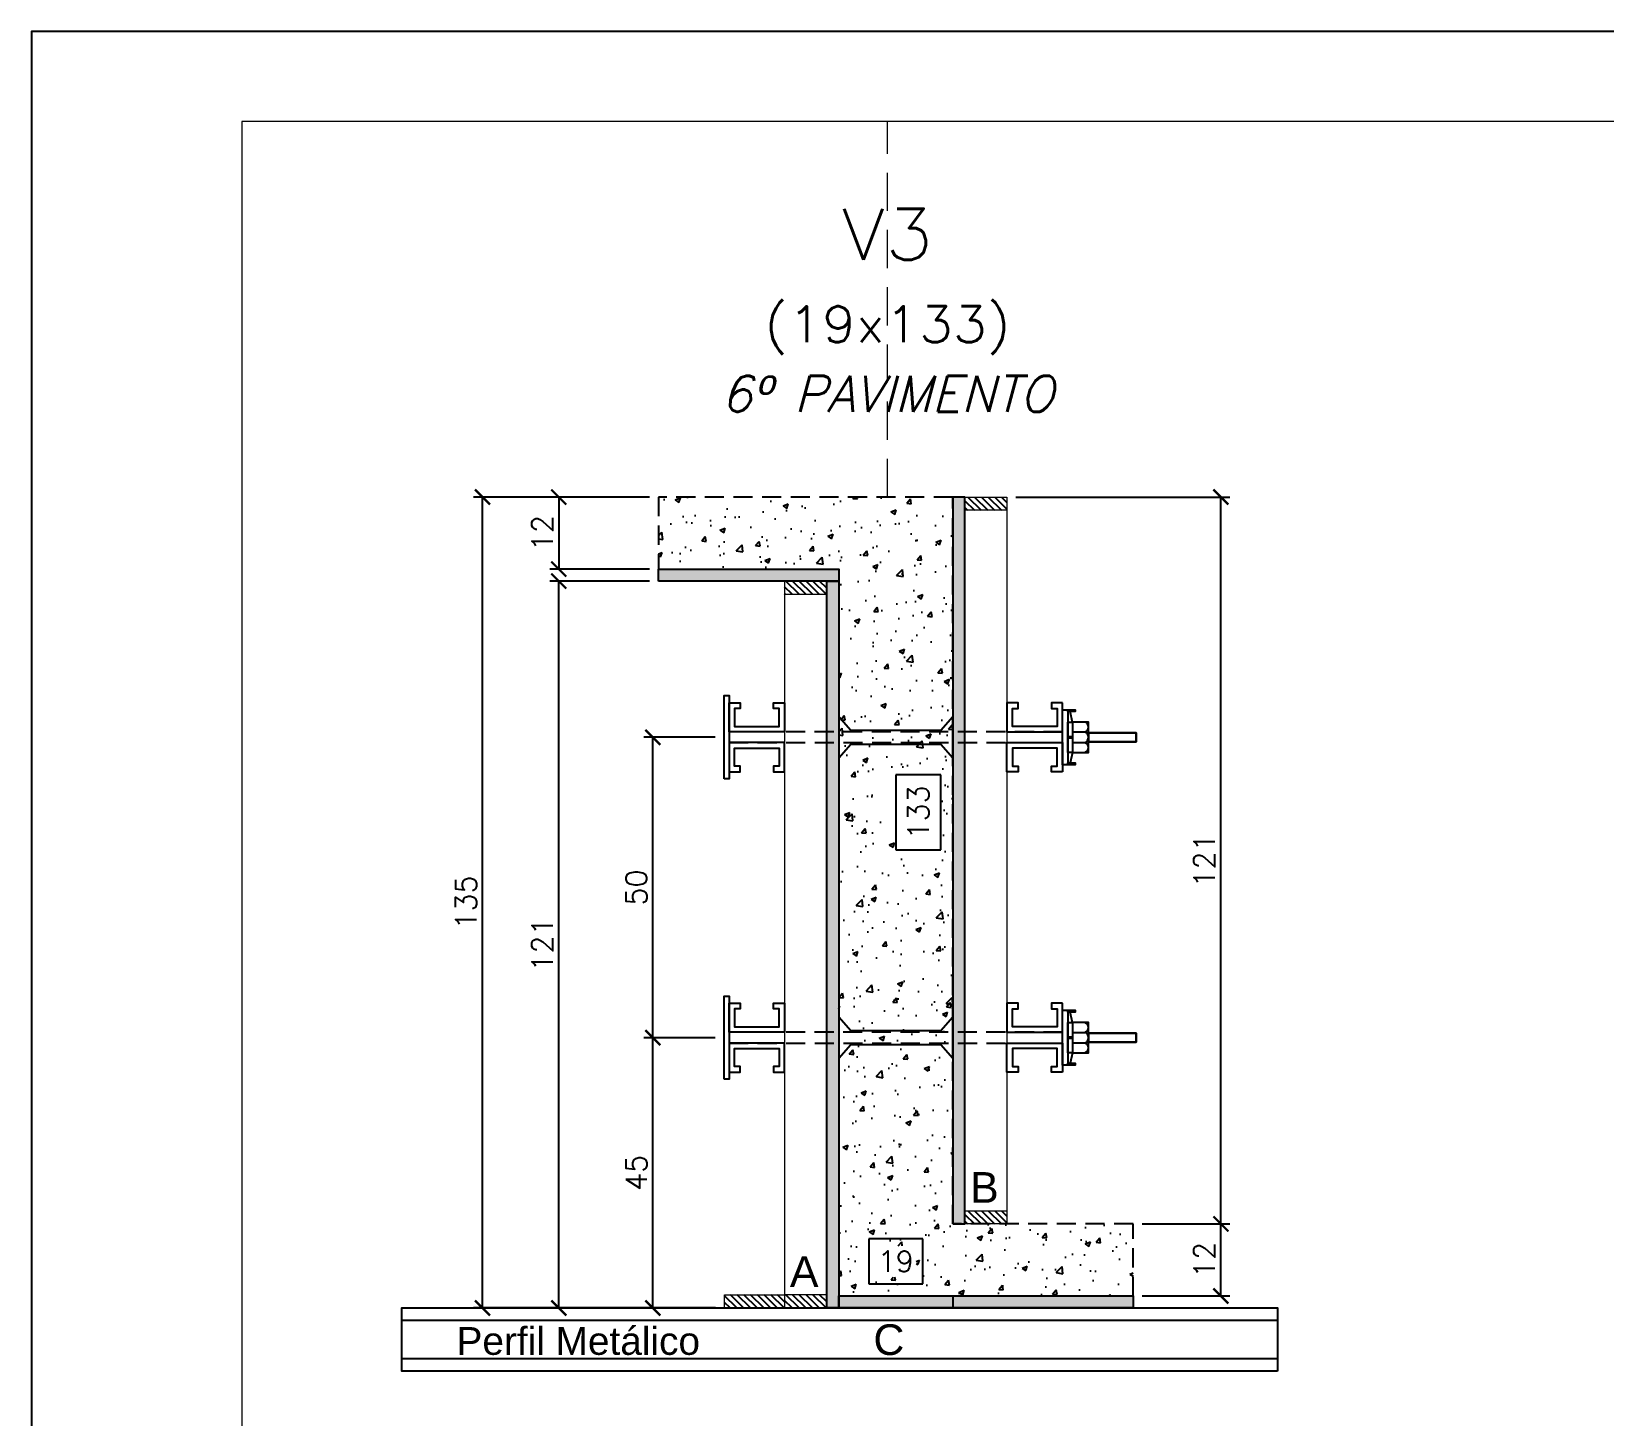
# Model space of a CAD drawing. Extents: x -23436 to 4767, y -4638 to 9755.
# Drawn here: x -20676 to -20153, y 5821 to 6282 of the extents above; entities that cross this region are included whole.
import ezdxf
from ezdxf.enums import TextEntityAlignment as Align

# ---------------------------------------------------------------- set-up
doc = ezdxf.new("R2010")
doc.units = 0
doc.header["$PDMODE"] = 2
doc.header["$PDSIZE"] = 10
doc.linetypes.add('CABLIN', pattern=[0.35, 0.25, -0.1])
doc.linetypes.add('HIDDEN', pattern=[9.525, 6.35, -3.175])
doc.layers.get('0').update_dxf_attribs({"lineweight": 13})
doc.layers.get('Defpoints').update_dxf_attribs({"lineweight": 13})
for name, color, linetype in [('Barra de Ancoragem', 20, 'Continuous'), ('Concreto', 250, 'HIDDEN'), ('Cota', 4, 'Continuous'), ('Cota Seção (2x)', 4, 'Continuous'), ('Hachura', 252, 'CABLIN'), ('MB Logo', 255, 'Continuous'), ('Painéis', 200, 'Continuous'), ('Perfil Metálico', 224, 'Continuous'), ('Texto de Titulo', 7, 'Continuous'), ('Texto Qtd Sarr', 242, 'Continuous'), ('Tubo de PVC', 51, 'Continuous')]:
    doc.layers.add(name, color=color, linetype=linetype)
for name, color, linetype, lineweight in [('cotas', 4, 'Continuous', 13), ('FOLHA MB', 7, 'Continuous', 13), ('Madeira', 100, 'Continuous', 13), ('Texto Seção', 7, 'Continuous', 15)]:
    doc.layers.add(name, color=color, linetype=linetype, lineweight=lineweight)
doc.layers.add('Laje_Perimetro', color=7, linetype='Continuous', plot=False)
doc.styles.add('ARIAL', font='arial.ttf', dxfattribs={"oblique": 15, "height": 25})
doc.styles.add('ROMANS', font='romans.shx')
doc.dimstyles.new('Cota Seção (2x)', dxfattribs={"dimtxt": 7, "dimasz": 5, "dimexe": 3, "dimexo": 3, "dimgap": 2, "dimtad": 3, "dimdec": 1, "dimlfac": 0.5, "dimzin": 12, "dimdsep": 46, "dimtxsty": 'ROMANS', "dimblk": 'ARCHTICK', "dimcen": 0, "dimclrd": 4, "dimclre": 4, "dimclrt": 1, "dimadec": 1, "dimazin": 3, "dimtfac": 1, "dimtdec": 1, "dimtmove": 0, "dimatfit": 3, "dimldrblk": 'OBLIQUE', "dimfxl": 1, "dimtolj": 1, "dimtzin": 12, "dimarcsym": 0})
doc.dimstyles.new('Cota Seção interna', dxfattribs={"dimtxt": 7, "dimasz": 6, "dimexe": 0.18, "dimexo": 2, "dimgap": -4, "dimtad": 3, "dimdec": 1, "dimlfac": 0.5, "dimzin": 12, "dimdsep": 46, "dimtxsty": 'ROMANS', "dimblk": 'ARCHTICK', "dimcen": 0.09, "dimse1": 1, "dimse2": 1, "dimsd1": 1, "dimsd2": 1, "dimclrd": 180, "dimclre": 5, "dimclrt": 1, "dimadec": 0, "dimazin": 3, "dimtfac": 1, "dimtdec": 1, "dimtofl": 0, "dimtmove": 0, "dimatfit": 3, "dimldrblk": 'ARCHTICK', "dimfxl": 1, "dimtolj": 1, "dimtzin": 0, "dimarcsym": 0})

# ---------------------------------------------------------------- blocks, each defined once
blk = doc.blocks.new('A$C169d8357')
at = {"layer": 'FOLHA MB', "color": 1}
for points in [[(0, 1199.94), (0, 149.94), (1485.02, 149.94), (1485.02, 1199.94)], [(70, 1169.94), (70, 179.94), (1455.02, 179.94), (1455.02, 1169.94)]]:
    blk.add_lwpolyline(points, close=True, dxfattribs=at)
blk = doc.blocks.new('_ArchTick')
at = {"color": 0, "linetype": 'ByBlock', "const_width": 0.15}
blk.add_lwpolyline([(-0.5, -0.5), (0.5, 0.5)], dxfattribs=at)
blk = doc.blocks.new('*D142')
at = {"layer": 'Cota', "color": 4, "lineweight": -2, "transparency": 16777216}
for p, q in [((-20470.68, 6099.26), (-20503.88, 6099.26)), ((-20500.88, 5857.26), (-20500.88, 6099.26)), ((-20448.68, 5857.26), (-20503.88, 5857.26))]:
    blk.add_line(p, q, dxfattribs=at)
at = {"layer": 'Defpoints', "color": 0, "transparency": 16777216}
for p in [(-20500.88, 6099.26), (-20467.68, 6099.26), (-20445.68, 5857.26)]:
    blk.add_point(p, dxfattribs=at)
at = {"layer": 'Cota', "color": 4, "lineweight": -2, "transparency": 16777216, "xscale": 5, "yscale": 5, "zscale": 5}
for p, rotation in [((-20500.88, 6099.26), 90), ((-20500.88, 5857.26), 270)]:
    blk.add_blockref('_ArchTick', p, dxfattribs=dict(at, rotation=rotation))
at = {"layer": 'Cota', "color": 1, "transparency": 16777216, "insert": (-20506.38, 5978.26), "char_height": 7, "attachment_point": 5, "rotation": 90, "style": 'ROMANS'}
blk.add_mtext('\\A1;121', dxfattribs=at)
blk = doc.blocks.new('_OBLIQUE')
at = {"color": 0, "linetype": 'ByBlock', "lineweight": -2}
for p, q in [((0, 0), (-1, 0)), ((-0.5, -0.5), (0.5, 0.5))]:
    blk.add_line(p, q, dxfattribs=at)
blk = doc.blocks.new('*D143')
at = {"layer": 'Cota', "color": 4, "lineweight": -2, "transparency": 16777216}
for p, q in [((-20470.68, 6127.26), (-20503.88, 6127.26)), ((-20500.88, 6127.26), (-20500.88, 6103.26)), ((-20470.68, 6103.26), (-20503.88, 6103.26))]:
    blk.add_line(p, q, dxfattribs=at)
at = {"layer": 'Defpoints', "color": 0, "transparency": 16777216}
for p in [(-20467.68, 6127.26), (-20500.88, 6103.26), (-20467.68, 6103.26)]:
    blk.add_point(p, dxfattribs=at)
at = {"layer": 'Cota', "color": 4, "lineweight": -2, "transparency": 16777216, "xscale": 5, "yscale": 5, "zscale": 5}
for p, rotation in [((-20500.88, 6127.26), 90), ((-20500.88, 6103.26), 270)]:
    blk.add_blockref('_ArchTick', p, dxfattribs=dict(at, rotation=rotation))
at = {"layer": 'Cota', "color": 1, "transparency": 16777216, "insert": (-20506.38, 6115.26), "char_height": 7, "attachment_point": 5, "rotation": 90, "style": 'ROMANS'}
blk.add_mtext('\\A1;12', dxfattribs=at)
blk = doc.blocks.new('*D144')
at = {"layer": 'Cota', "color": 4, "lineweight": -2, "transparency": 16777216}
for p, q in [((-20306.68, 5885.26), (-20277.48, 5885.26)), ((-20280.48, 5861.26), (-20280.48, 5885.26)), ((-20306.68, 5861.26), (-20277.48, 5861.26))]:
    blk.add_line(p, q, dxfattribs=at)
at = {"layer": 'Defpoints', "color": 0, "transparency": 16777216}
for p in [(-20309.68, 5885.26), (-20280.48, 5885.26), (-20309.68, 5861.26)]:
    blk.add_point(p, dxfattribs=at)
at = {"layer": 'Cota', "color": 4, "lineweight": -2, "transparency": 16777216, "xscale": 5, "yscale": 5, "zscale": 5}
for p, rotation in [((-20280.48, 5885.26), 90), ((-20280.48, 5861.26), 270)]:
    blk.add_blockref('_ArchTick', p, dxfattribs=dict(at, rotation=rotation))
at = {"layer": 'Cota', "color": 1, "transparency": 16777216, "insert": (-20285.98, 5873.26), "char_height": 7, "attachment_point": 5, "rotation": 90, "style": 'ROMANS'}
blk.add_mtext('\\A1;12', dxfattribs=at)
blk = doc.blocks.new('*D145')
at = {"layer": 'Cota', "color": 4, "lineweight": -2, "transparency": 16777216}
for p, q in [((-20348.68, 6127.26), (-20277.48, 6127.26)), ((-20280.48, 5885.26), (-20280.48, 6127.26)), ((-20306.68, 5885.26), (-20277.48, 5885.26))]:
    blk.add_line(p, q, dxfattribs=at)
at = {"layer": 'Defpoints', "color": 0, "transparency": 16777216}
for p in [(-20351.68, 6127.26), (-20280.48, 6127.26), (-20309.68, 5885.26)]:
    blk.add_point(p, dxfattribs=at)
at = {"layer": 'Cota', "color": 4, "lineweight": -2, "transparency": 16777216, "xscale": 5, "yscale": 5, "zscale": 5}
for p, rotation in [((-20280.48, 6127.26), 90), ((-20280.48, 5885.26), 270)]:
    blk.add_blockref('_ArchTick', p, dxfattribs=dict(at, rotation=rotation))
at = {"layer": 'Cota', "color": 1, "transparency": 16777216, "insert": (-20285.98, 6006.26), "char_height": 7, "attachment_point": 5, "rotation": 90, "style": 'ROMANS'}
blk.add_mtext('\\A1;121', dxfattribs=at)
blk = doc.blocks.new('titulo1')
at = {"layer": 'Defpoints', "color": 252, "linetype": 'HIDDEN', "ltscale": 2}
blk.add_line((0, 0), (0, 125), dxfattribs=at)
at = {"layer": 'Defpoints', "style": 'ROMANS', "oblique": 15}
blk.add_attdef('FOLHA', text='', height=10, dxfattribs=at).set_placement((0, 15.58), align=Align.MIDDLE_CENTER)
at = {"layer": 'Texto Qtd Sarr', "color": 3, "style": 'ROMANS', "oblique": 15}
for tag, height, p in [('TITULO', 17, (0, 71.45)), ('SEÇÃO', 12, (0, 41.55))]:
    blk.add_attdef(tag, text='', height=height, dxfattribs=at).set_placement(p, align=Align.MIDDLE_CENTER)
blk = doc.blocks.new('*D146')
at = {"layer": 'Cota Seção (2x)', "color": 180, "lineweight": -2, "transparency": 16777216}
for p, q in [((-20373.68, 6034.76), (-20388.68, 6034.76)), ((-20388.68, 6034.76), (-20388.68, 6009.76)), ((-20373.68, 6009.76), (-20373.68, 6034.76)), ((-20388.68, 6009.76), (-20373.68, 6009.76))]:
    blk.add_line(p, q, dxfattribs=at)
at = {"layer": 'Defpoints', "color": 0, "transparency": 16777216}
for p in [(-20407.68, 6127.26), (-20369.68, 6127.26), (-20407.68, 5861.26)]:
    blk.add_point(p, dxfattribs=at)
at = {"layer": 'Cota Seção (2x)', "color": 1, "transparency": 16777216, "insert": (-20381.18, 6022.26), "char_height": 7, "attachment_point": 5, "rotation": 90, "style": 'ROMANS'}
blk.add_mtext('\\A1;133', dxfattribs=at)
blk = doc.blocks.new('*D147')
at = {"layer": 'Cota Seção (2x)', "color": 180, "lineweight": -2, "transparency": 16777216}
for p, q in [((-20379.68, 5880.26), (-20397.68, 5880.26)), ((-20397.68, 5880.26), (-20397.68, 5865.26)), ((-20379.68, 5865.26), (-20379.68, 5880.26)), ((-20397.68, 5865.26), (-20379.68, 5865.26))]:
    blk.add_line(p, q, dxfattribs=at)
at = {"layer": 'Defpoints', "color": 0, "transparency": 16777216}
for p in [(-20369.68, 5885.26), (-20407.68, 5861.26), (-20369.68, 5861.26)]:
    blk.add_point(p, dxfattribs=at)
at = {"layer": 'Cota Seção (2x)', "color": 1, "transparency": 16777216, "insert": (-20388.68, 5872.76), "char_height": 7, "attachment_point": 5, "style": 'ROMANS'}
blk.add_mtext('\\A1;19', dxfattribs=at)
blk = doc.blocks.new('*D148')
at = {"layer": 'Cota', "color": 4, "lineweight": -2, "transparency": 16777216}
for p, q in [((-20470.68, 6127.26), (-20529.28, 6127.26)), ((-20526.28, 5857.26), (-20526.28, 6127.26)), ((-20448.68, 5857.26), (-20529.28, 5857.26))]:
    blk.add_line(p, q, dxfattribs=at)
at = {"layer": 'Defpoints', "color": 0, "transparency": 16777216}
for p in [(-20526.28, 6127.26), (-20467.68, 6127.26), (-20445.68, 5857.26)]:
    blk.add_point(p, dxfattribs=at)
at = {"layer": 'Cota', "color": 4, "lineweight": -2, "transparency": 16777216, "xscale": 5, "yscale": 5, "zscale": 5}
for p, rotation in [((-20526.28, 6127.26), 90), ((-20526.28, 5857.26), 270)]:
    blk.add_blockref('_ArchTick', p, dxfattribs=dict(at, rotation=rotation))
at = {"layer": 'Cota', "color": 1, "transparency": 16777216, "insert": (-20531.78, 5992.26), "char_height": 7, "attachment_point": 5, "rotation": 90, "style": 'ROMANS'}
blk.add_mtext('\\A1;135', dxfattribs=at)
blk = doc.blocks.new('DSADSAD')
at = {"layer": 'Barra de Ancoragem'}
for p, q in [((-12990.96, 7698.42), (-13009.22, 7698.42)), ((-13005.1, 7696.87), (-13008.63, 7697.64)), ((-12995.08, 7696.87), (-12991.55, 7697.64))]:
    blk.add_line(p, q, dxfattribs=at)
at = {"layer": 'Barra de Ancoragem', "flags": 128}
for points in [[(-13009.22, 7700.2), (-12990.96, 7700.2), (-12990.96, 7698.42), (-13009.22, 7698.42)], [(-13008.63, 7698.42), (-13008.63, 7696.05), (-13009.22, 7696.05), (-13009.22, 7698.42)], [(-12995.08, 7698.42), (-12995.08, 7696.87), (-13005.1, 7696.87), (-13005.1, 7698.42)], [(-12990.96, 7698.42), (-12990.96, 7696.05), (-12991.55, 7696.05), (-12991.55, 7698.42)]]:
    blk.add_lwpolyline(points, close=True, dxfattribs=at)
for points in [[(-13000.38, 7696.87), (-13000.38, 7698.42), (-12999.79, 7698.42), (-12999.79, 7696.87), (-13000.38, 7696.87), (-12999.79, 7696.87)], [(-13005.1, 7696.87), (-13005.1, 7691.61), (-12995.08, 7691.61), (-12995.08, 7696.87)]]:
    blk.add_lwpolyline(points, dxfattribs=at)
for points in [[(-13001.86, 7696.87), (-13001.86, 7692.79, 0.666667), (-12998.32, 7692.79, 0.666667)], [(-12998.32, 7696.87), (-12998.32, 7692.79, 0.729796), (-12995.08, 7692.79, 0.729796)]]:
    blk.add_lwpolyline(points, format="xyb", dxfattribs=at)
at = {"layer": 'Barra de Ancoragem'}
blk.add_arc((-13003.48, 7693.31), 1.7, 197.7564, 342.2436, dxfattribs=at)
blk = doc.blocks.new('*D149')
at = {"layer": 'Cota', "color": 4, "lineweight": -2, "transparency": 16777216}
for p, q in [((-20448.8, 5947.26), (-20472.54, 5947.26)), ((-20469.54, 5857.26), (-20469.54, 5947.26)), ((-20448.68, 5857.26), (-20472.54, 5857.26))]:
    blk.add_line(p, q, dxfattribs=at)
at = {"layer": 'Defpoints', "color": 0, "transparency": 16777216}
for p in [(-20469.54, 5947.26), (-20445.8, 5947.26), (-20445.68, 5857.26)]:
    blk.add_point(p, dxfattribs=at)
at = {"layer": 'Cota', "color": 4, "lineweight": -2, "transparency": 16777216, "xscale": 5, "yscale": 5, "zscale": 5}
for p, rotation in [((-20469.54, 5947.26), 90), ((-20469.54, 5857.26), 270)]:
    blk.add_blockref('_ArchTick', p, dxfattribs=dict(at, rotation=rotation))
at = {"layer": 'Cota', "color": 1, "transparency": 16777216, "insert": (-20475.04, 5902.26), "char_height": 7, "attachment_point": 5, "rotation": 90, "style": 'ROMANS'}
blk.add_mtext('\\A1;45', dxfattribs=at)
blk = doc.blocks.new('*D150')
at = {"layer": 'Cota', "color": 4, "lineweight": -2, "transparency": 16777216}
for p, q in [((-20448.8, 6047.26), (-20472.54, 6047.26)), ((-20469.54, 5947.26), (-20469.54, 6047.26)), ((-20448.8, 5947.26), (-20472.54, 5947.26))]:
    blk.add_line(p, q, dxfattribs=at)
at = {"layer": 'Defpoints', "color": 0, "transparency": 16777216}
for p in [(-20469.54, 6047.26), (-20445.8, 6047.26), (-20445.8, 5947.26)]:
    blk.add_point(p, dxfattribs=at)
at = {"layer": 'Cota', "color": 4, "lineweight": -2, "transparency": 16777216, "xscale": 5, "yscale": 5, "zscale": 5}
for p, rotation in [((-20469.54, 6047.26), 90), ((-20469.54, 5947.26), 270)]:
    blk.add_blockref('_ArchTick', p, dxfattribs=dict(at, rotation=rotation))
at = {"layer": 'Cota', "color": 1, "transparency": 16777216, "insert": (-20475.04, 5997.26), "char_height": 7, "attachment_point": 5, "rotation": 90, "style": 'ROMANS'}
blk.add_mtext('\\A1;50', dxfattribs=at)

msp = doc.modelspace()

# ---------------------------------------------------------------- hatches: boundary and pattern name
at = {"layer": 'Concreto'}
h = msp.add_hatch(dxfattribs=at)
h.set_pattern_fill('AR-CONC', color=256, scale=2.5)
h.set_pattern_definition([(50, (16.347, 21676), (17.9315046, -1.568803), [1.875, -20.625]), (355, (16.347, 21676), (-3.468783, 18.804803), [1.5, -16.5]), (100.451444, (17.842, 21675.87), (14.462721, 17.236), [1.593505, -17.528553]), (46.1842, (16.347, 21681), (26.681033, -4.137982), [2.8125, -30.9375]), (96.63564, (18.57, 21680.655), (23.366549, 24.352965), [2.390259, -26.292844]), (351.18416, (16.347, 21681), (23.36655, 24.352965), [2.25, -24.75]), (21, (18.847, 21679.75), (14.922676, -10.065472), [1.875, -20.625]), (326, (18.847, 21679.75), (6.082883, 18.128751), [1.5, -16.5]), (71.451445, (20.091, 21678.911), (21.005559, 8.063279), [1.593505, -17.528553]), (37.5, (16.3473, 21676), (0.3039964, 8.3223463), [0, -16.3, 0, -16.75, 0, -16.5625]), (7.5, (16.347, 21676), (6.5767384, 9.8602928), [0, -9.55, 0, -15.925, 0, -6.3125]), (327.5, (10.7723, 21676), (13.3455609, -0.5638718), [0, -6.25, 0, -19.5, 0, -25.875]), (317.5, (8.272, 21676), (14.579654, 2.5026246), [0, -8.125, 0, -12.95, 0, -18.375])])
h.paths.add_polyline_path([(-20467.68, 6127.26), (-20369.68, 6127.26), (-20369.68, 5885.26), (-20365.68, 5885.26), (-20351.68, 5885.26), (-20309.68, 5885.26), (-20309.68, 5861.26), (-20407.68, 5861.26), (-20407.68, 5925.26), (-20407.68, 6103.26), (-20467.68, 6103.26)])
h.paths.add_polyline_path([(-20388.68, 6009.76), (-20388.68, 6034.76), (-20373.68, 6034.76), (-20373.68, 6009.76)], flags=16)
h.paths.add_polyline_path([(-20381.93, 5867.51), (-20395.43, 5867.51), (-20395.43, 5878.01), (-20381.93, 5878.01)], flags=16)
at = {"layer": 'Hachura'}
h = msp.add_hatch(color=256, dxfattribs=at)
h.dxf.hatch_style = 1
h.paths.add_polyline_path([(-20365.68, 6127.26), (-20369.68, 6127.26), (-20369.68, 5885.26), (-20365.68, 5885.26)])
h = msp.add_hatch(dxfattribs=at)
h.set_pattern_fill('ANSI31', color=256, scale=0.5, angle=270, style=0)
h.set_pattern_definition([(315, (2529.1429, -2180.3843), (1.12253202, 1.12253202), [])])
h.paths.add_polyline_path([(-20365.68, 6122.86), (-20365.68, 6127.26), (-20351.68, 6127.26), (-20351.68, 6122.86)])
h = msp.add_hatch(color=256, dxfattribs=at)
h.dxf.hatch_style = 1
h.paths.add_polyline_path([(-20467.68, 6099.26), (-20467.68, 6103.26), (-20407.68, 6103.26), (-20407.68, 6099.26)])
h = msp.add_hatch(dxfattribs=at)
h.set_pattern_fill('ANSI31', color=256, scale=0.5, angle=270, style=0)
h.set_pattern_definition([(315, (2529.1429, -2208.3843), (1.12253202, 1.12253202), [])])
h.paths.add_polyline_path([(-20411.68, 6094.86), (-20411.68, 6099.26), (-20425.68, 6099.26), (-20425.68, 6094.86)])
h = msp.add_hatch(color=256, dxfattribs=at)
h.dxf.hatch_style = 1
h.paths.add_polyline_path([(-20407.68, 5857.26), (-20411.68, 5857.26), (-20411.68, 6099.26), (-20407.68, 6099.26)])
h = msp.add_hatch(dxfattribs=at)
h.set_pattern_fill('ANSI31', color=256, scale=0.5, angle=270, style=0)
h.set_pattern_definition([(315, (2529.1429, -2417.9843), (1.12253202, 1.12253202), [])])
h.paths.add_polyline_path([(-20365.68, 5885.26), (-20365.68, 5889.66), (-20351.68, 5889.66), (-20351.68, 5885.26)])
h = msp.add_hatch(dxfattribs=at)
h.set_pattern_fill('ANSI31', color=256, scale=0.5, angle=270, style=0)
h.set_pattern_definition([(315, (2529.1429, -2372.3843), (1.12253202, 1.12253202), [])])
h.paths.add_polyline_path([(-20445.68, 5857.26), (-20445.68, 5861.66), (-20425.68, 5861.66), (-20425.68, 5857.26)])
h = msp.add_hatch(dxfattribs=at)
h.set_pattern_fill('ANSI31', color=256, scale=0.5, angle=270, style=0)
h.set_pattern_definition([(315, (2529.1429, -2445.9843), (1.12253202, 1.12253202), [])])
h.paths.add_polyline_path([(-20411.68, 5857.26), (-20411.68, 5861.66), (-20425.68, 5861.66), (-20425.68, 5857.26)])
h = msp.add_hatch(color=256, dxfattribs=at)
h.dxf.hatch_style = 1
h.paths.add_polyline_path([(-20407.68, 5857.26), (-20407.68, 5861.26), (-20309.68, 5861.26), (-20309.68, 5857.26)])

# ---------------------------------------------------------------- linework, layer by layer
at = {"layer": 'Barra de Ancoragem', "flags": 128}
for points in [[(-20445.8, 6033.39), (-20445.8, 6061.13), (-20444.2, 6061.13), (-20444.2, 6033.39)], [(-20445.8, 5933.39), (-20445.8, 5961.13), (-20444.2, 5961.13), (-20444.2, 5933.39)]]:
    msp.add_lwpolyline(points, close=True, dxfattribs=at)
at = {"layer": 'Barra de Ancoragem'}
for points in [[(-20444.2, 6058.74), (-20442.35, 6058.74), (-20440.5, 6058.74), (-20440.5, 6056.89), (-20442.35, 6056.89), (-20442.35, 6050.88), (-20427.52, 6050.88), (-20427.52, 6056.89), (-20429.37, 6056.89), (-20429.37, 6058.74), (-20427.52, 6058.74), (-20425.68, 6058.74), (-20425.68, 6049.04), (-20444.2, 6049.04)], [(-20333.15, 6058.74), (-20335, 6058.74), (-20336.85, 6058.74), (-20336.85, 6056.89), (-20335, 6056.89), (-20335, 6050.88), (-20349.83, 6050.88), (-20349.83, 6056.89), (-20347.98, 6056.89), (-20347.98, 6058.74), (-20349.83, 6058.74), (-20351.68, 6058.74), (-20351.68, 6049.04), (-20333.15, 6049.04)], [(-20324.56, 6048.73), (-20308.67, 6048.73), (-20308.67, 6045.79), (-20324.56, 6045.79)], [(-20308.67, 6045.79), (-20308.67, 6048.73), (-20324.56, 6048.73), (-20324.56, 6045.79)], [(-20444.2, 6035.78), (-20442.35, 6035.78), (-20440.5, 6035.78), (-20440.5, 6037.63), (-20442.35, 6037.63), (-20442.35, 6043.64), (-20427.52, 6043.64), (-20427.52, 6037.63), (-20429.37, 6037.63), (-20429.37, 6035.78), (-20427.52, 6035.78), (-20425.68, 6035.78), (-20425.68, 6045.48), (-20444.2, 6045.48)], [(-20333.15, 6035.78), (-20335, 6035.78), (-20336.85, 6035.78), (-20336.85, 6037.63), (-20335, 6037.63), (-20335, 6043.64), (-20349.83, 6043.64), (-20349.83, 6037.63), (-20347.98, 6037.63), (-20347.98, 6035.78), (-20349.83, 6035.78), (-20351.68, 6035.78), (-20351.68, 6045.48), (-20333.15, 6045.48)], [(-20444.2, 5958.74), (-20442.35, 5958.74), (-20440.5, 5958.74), (-20440.5, 5956.89), (-20442.35, 5956.89), (-20442.35, 5950.88), (-20427.52, 5950.88), (-20427.52, 5956.89), (-20429.37, 5956.89), (-20429.37, 5958.74), (-20427.52, 5958.74), (-20425.68, 5958.74), (-20425.68, 5949.04), (-20444.2, 5949.04)], [(-20333.15, 5958.74), (-20335, 5958.74), (-20336.85, 5958.74), (-20336.85, 5956.89), (-20335, 5956.89), (-20335, 5950.88), (-20349.83, 5950.88), (-20349.83, 5956.89), (-20347.98, 5956.89), (-20347.98, 5958.74), (-20349.83, 5958.74), (-20351.68, 5958.74), (-20351.68, 5949.04), (-20333.15, 5949.04)], [(-20324.56, 5948.73), (-20308.67, 5948.73), (-20308.67, 5945.79), (-20324.56, 5945.79)], [(-20308.67, 5945.79), (-20308.67, 5948.73), (-20324.56, 5948.73), (-20324.56, 5945.79)], [(-20444.2, 5935.78), (-20442.35, 5935.78), (-20440.5, 5935.78), (-20440.5, 5937.63), (-20442.35, 5937.63), (-20442.35, 5943.64), (-20427.52, 5943.64), (-20427.52, 5937.63), (-20429.37, 5937.63), (-20429.37, 5935.78), (-20427.52, 5935.78), (-20425.68, 5935.78), (-20425.68, 5945.48), (-20444.2, 5945.48)], [(-20333.15, 5935.78), (-20335, 5935.78), (-20336.85, 5935.78), (-20336.85, 5937.63), (-20335, 5937.63), (-20335, 5943.64), (-20349.83, 5943.64), (-20349.83, 5937.63), (-20347.98, 5937.63), (-20347.98, 5935.78), (-20349.83, 5935.78), (-20351.68, 5935.78), (-20351.68, 5945.48), (-20333.15, 5945.48)]]:
    msp.add_lwpolyline(points, close=True, dxfattribs=at)
at = {"layer": 'Barra de Ancoragem', "linetype": 'HIDDEN'}
for points in [[(-20333.15, 6045.48), (-20333.15, 6049.04), (-20444.2, 6049.04), (-20444.2, 6045.48)], [(-20333.15, 5945.48), (-20333.15, 5949.04), (-20444.2, 5949.04), (-20444.2, 5945.48)]]:
    msp.add_lwpolyline(points, close=True, dxfattribs=at)
at = {"layer": 'Concreto'}
for p, q in [((-20467.68, 6103.26), (-20407.68, 6103.26)), ((-20407.68, 6103.26), (-20407.68, 5865.26)), ((-20369.68, 5885.26), (-20369.68, 5885.26))]:
    msp.add_line(p, q, dxfattribs=at)
msp.add_lwpolyline([(-20309.68, 5885.26), (-20369.68, 5885.26), (-20369.68, 6127.26), (-20467.68, 6127.26), (-20467.68, 6103.26), (-20407.68, 6103.26), (-20407.68, 5861.26), (-20369.68, 5861.26), (-20369.68, 5861.26), (-20309.68, 5861.26)], close=True, dxfattribs=at)
at = {"layer": 'Laje_Perimetro'}
msp.add_lwpolyline([(-19191.38, 6282.26), (-20676.4, 6282.26), (-20676.4, 5232.26), (-19191.38, 5232.26)], close=True, dxfattribs=at)
at = {"layer": 'Madeira'}
for points in [[(-20365.68, 6122.86), (-20365.68, 6127.26), (-20351.68, 6127.26), (-20351.68, 6122.86)], [(-20365.68, 6127.26), (-20351.68, 6127.26), (-20351.68, 5885.26), (-20365.68, 5885.26)], [(-20411.68, 6094.86), (-20411.68, 6099.26), (-20425.68, 6099.26), (-20425.68, 6094.86)], [(-20411.68, 6099.26), (-20425.68, 6099.26), (-20425.68, 5857.26), (-20411.68, 5857.26)], [(-20365.68, 5885.26), (-20365.68, 5889.66), (-20351.68, 5889.66), (-20351.68, 5885.26)], [(-20445.68, 5857.26), (-20445.68, 5861.66), (-20425.68, 5861.66), (-20425.68, 5857.26)], [(-20411.68, 5857.26), (-20411.68, 5861.66), (-20425.68, 5861.66), (-20425.68, 5857.26)]]:
    msp.add_lwpolyline(points, close=True, dxfattribs=at)
at = {"layer": 'Painéis'}
msp.add_line((-20369.68, 5861.26), (-20369.68, 5857.26), dxfattribs=at)
for points in [[(-20369.68, 5885.26), (-20365.68, 5885.26), (-20365.68, 6127.26), (-20369.68, 6127.26)], [(-20467.68, 6099.26), (-20467.68, 6103.26), (-20407.68, 6103.26), (-20407.68, 6099.26)], [(-20411.68, 6099.26), (-20407.68, 6099.26), (-20407.68, 5857.26), (-20411.68, 5857.26)], [(-20407.68, 5857.26), (-20407.68, 5861.26), (-20309.68, 5861.26), (-20309.68, 5857.26)]]:
    msp.add_lwpolyline(points, close=True, dxfattribs=at)
at = {"layer": 'Perfil Metálico'}
msp.add_lwpolyline([(-20261.68, 5836.19), (-20553.1, 5836.19), (-20553.1, 5857.26), (-20261.68, 5857.26)], close=True, dxfattribs=at)
for points in [[(-20261.68, 5853.1), (-20553.1, 5853.1)], [(-20261.68, 5840.35), (-20553.1, 5840.35)]]:
    msp.add_lwpolyline(points, dxfattribs=at)
at = {"layer": 'Tubo de PVC'}
for points in [[(-20407.68, 6054.04), (-20407.68, 6054.04), (-20407.68, 6040.48), (-20403.68, 6044.98), (-20373.68, 6044.98), (-20369.68, 6040.48), (-20369.68, 6054.04), (-20373.68, 6049.54), (-20403.68, 6049.54)], [(-20407.68, 5954.04), (-20407.68, 5954.04), (-20407.68, 5940.48), (-20403.68, 5944.98), (-20373.68, 5944.98), (-20369.68, 5940.48), (-20369.68, 5954.04), (-20373.68, 5949.54), (-20403.68, 5949.54)]]:
    msp.add_lwpolyline(points, close=True, dxfattribs=at)

# ---------------------------------------------------------------- block references
at = {"layer": 'Barra de Ancoragem', "rotation": 90.00000000000001}
for p in [(-12632.95, 19047.35), (-12632.95, 18947.35)]:
    msp.add_blockref('DSADSAD', p, dxfattribs=at)
at = {"layer": 'MB Logo'}
msp.add_blockref('A$C169d8357', (-20676.4, 5082.32), dxfattribs=at)
at = {"layer": 'Texto Seção'}
ref = msp.add_blockref('titulo1', (-20391.47, 6127.26), dxfattribs=at)
ref.add_attrib('TITULO', 'V3', dxfattribs={"layer": 'Texto de Titulo', "color": 7, "height": 17, "style": 'ROMANS', "width": 1.1}).set_placement((-20391.47, 6214.76), align=Align.MIDDLE_CENTER)
ref.add_attrib('SEÇÃO', '(19x133)', dxfattribs={"layer": 'Texto de Titulo', "color": 7, "height": 12, "style": 'ROMANS', "width": 1.1}).set_placement((-20391.47, 6184.76), align=Align.MIDDLE_CENTER)
ref.add_attrib('REAPROVEITAMENTO', '6º PAVIMENTO', dxfattribs={"layer": 'Texto de Titulo', "color": 7, "height": 12, "style": 'ROMANS', "oblique": 15}).set_placement((-20391.47, 6161.63), align=Align.MIDDLE_CENTER)

# ---------------------------------------------------------------- texts
at = {"layer": 'cotas', "color": 240, "insert": (-20201.86, 6004.04), "char_height": 7, "attachment_point": 9, "style": 'ROMANS'}
msp.add_mtext('\\A1;', dxfattribs=at)
at = {"layer": 'Texto Seção', "color": 0, "linetype": 'Continuous', "style": 'ARIAL'}
for s, p in [('B', (-20359.18, 5897.39)), ('A', (-20419.18, 5869.39)), ('C', (-20390.98, 5846.72))]:
    msp.add_text(s, height=10.22, dxfattribs=at).set_placement(p, align=Align.MIDDLE_CENTER)
at = {"layer": 'Texto Seção', "style": 'ARIAL'}
msp.add_text('Perfil Metálico', height=9.24, dxfattribs=at).set_placement((-20494.38, 5846.28), align=Align.MIDDLE_CENTER)

# ---------------------------------------------------------------- dimensions: what is measured, and where the dimension line sits
at = {"layer": 'Cota'}
for base, p1, p2, picture, middle in [((-20526.28, 6127.26), (-20445.68, 5857.26), (-20467.68, 6127.26), '*D148', (-20531.78, 5992.26)), ((-20500.88, 6103.26), (-20467.68, 6127.26), (-20467.68, 6103.26), '*D143', (-20506.38, 6115.26)), ((-20280.48, 6127.26), (-20309.68, 5885.26), (-20351.68, 6127.26), '*D145', (-20285.98, 6006.26)), ((-20500.88, 6099.26), (-20445.68, 5857.26), (-20467.68, 6099.26), '*D142', (-20506.38, 5978.26)), ((-20469.54, 6047.26), (-20445.8, 5947.26), (-20445.8, 6047.26), '*D150', (-20475.04, 5997.26)), ((-20469.54, 5947.26), (-20445.68, 5857.26), (-20445.8, 5947.26), '*D149', (-20475.04, 5902.26)), ((-20280.48, 5885.26), (-20309.68, 5861.26), (-20309.68, 5885.26), '*D144', (-20285.98, 5873.26))]:
    dim = msp.add_linear_dim(base=base, p1=p1, p2=p2, angle=90, dimstyle='Cota Seção (2x)', dxfattribs=at)
    dim.commit()
    dim.dimension.update_dxf_attribs({"geometry": picture, "text_midpoint": middle})
at = {"layer": 'Cota Seção (2x)'}
dim = msp.add_linear_dim(base=(-20369.68, 6127.26), p1=(-20407.68, 5861.26), p2=(-20407.68, 6127.26), angle=90, dimstyle='Cota Seção interna', dxfattribs=at)
dim.commit()
dim.dimension.update_dxf_attribs({"geometry": '*D146', "text_midpoint": (-20369.68, 6022.26), "dimtype": 160})
dim = msp.add_linear_dim(base=(-20369.68, 5861.26), p1=(-20407.68, 5861.26), p2=(-20369.68, 5885.26), angle=180, dimstyle='Cota Seção interna', dxfattribs=at)
dim.commit()
dim.dimension.update_dxf_attribs({"geometry": '*D147', "text_midpoint": (-20388.68, 5872.76)})

doc.saveas('drawing.dxf')
